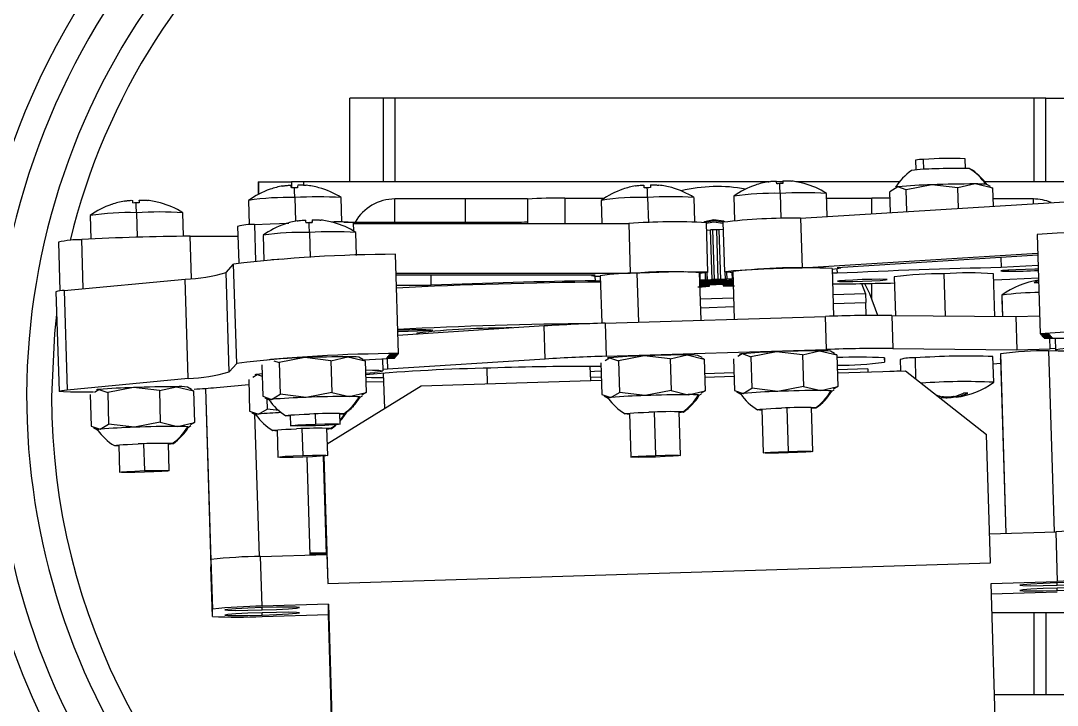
# Model space of a CAD drawing. Header units: millimetres. Extents: x 0 to 1189, y 0 to 841.
# Drawn here: x 477.04 to 502.06, y 419.49 to 436.02 of the extents above; entities that cross this region are included whole.
import ezdxf

# ---------------------------------------------------------------- set-up
doc = ezdxf.new("R2010")
doc.units = ezdxf.units.MM

msp = doc.modelspace()

# ---------------------------------------------------------------- linework, layer by layer
at = {"color": 7, "linetype": 'Continuous', "lineweight": 25}
for p, q in [((485.782, 434.151), (484.982, 434.151)), ((484.982, 432.134), (484.982, 434.151)), ((485.782, 434.151), (485.782, 432.134)), ((486.077, 434.151), (485.782, 434.151)), ((501.487, 434.151), (486.077, 434.151)), ((501.782, 434.151), (501.487, 434.151)), ((501.782, 434.151), (502.582, 434.151)), ((501.782, 432.134), (501.782, 434.151)), ((498.634, 432.652), (498.642, 432.417)), ((499.841, 432.454), (499.834, 432.689)), ((499.947, 432.447), (499.933, 432.45)), ((482.765, 432.134), (482.765, 431.825)), ((482.765, 432.134), (482.773, 432.134)), ((482.773, 432.134), (483.573, 432.134)), ((482.773, 432.134), (482.773, 431.829)), ((483.573, 432.134), (483.573, 431.984)), ((483.868, 432.134), (483.573, 432.134)), ((495.093, 432.134), (483.868, 432.134)), ((495.434, 432.134), (495.279, 432.134)), ((498.249, 432.134), (495.744, 432.134)), ((500.073, 432.079), (499.653, 431.983)), ((500.5, 431.98), (500.073, 432.079)), ((502.767, 432.134), (500.303, 432.134)), ((500.443, 432.018), (500.352, 432.067)), ((496.503, 431.295), (496.486, 431.851)), ((498.209, 432.009), (498.014, 431.886)), ((498.03, 431.389), (498.014, 431.886)), ((498.41, 431.936), (498.209, 432.009)), ((499.029, 432.058), (498.41, 431.936)), ((498.427, 431.414), (498.41, 431.936)), ((499.653, 431.983), (499.029, 432.058)), ((499.668, 431.491), (499.653, 431.983)), ((500.435, 432.003), (500.5, 431.98)), ((500.513, 431.543), (500.5, 431.98)), ((482.534, 431.68), (482.552, 431.09)), ((484.791, 431.159), (484.773, 431.749)), ((487.773, 431.717), (486.068, 431.717)), ((487.773, 431.158), (487.773, 431.717)), ((489.273, 431.717), (487.773, 431.717)), ((489.273, 431.708), (489.273, 431.126)), ((490.168, 431.736), (491.126, 431.736)), ((491.049, 431.682), (491.066, 431.126)), ((493.306, 431.161), (493.288, 431.751)), ((494.247, 431.781), (494.265, 431.191)), ((495.861, 431.255), (502.502, 431.666)), ((496.49, 431.736), (497.579, 431.736)), ((501.479, 431.717), (500.508, 431.717)), ((478.71, 431.315), (478.728, 430.746)), ((480.967, 430.816), (480.949, 431.385)), ((484.84, 431.158), (488.979, 431.158)), ((485.078, 430.938), (485.072, 431.142)), ((485.072, 431.125), (491.712, 431.126)), ((491.712, 431.126), (491.749, 429.927)), ((493.768, 431.19), (493.569, 431.15)), ((493.624, 429.945), (493.587, 431.144)), ((493.768, 431.19), (493.768, 431.215)), ((493.986, 431.156), (493.768, 431.19)), ((493.986, 431.156), (494.024, 429.957)), ((495.861, 431.255), (495.898, 430.056)), ((481.128, 430.817), (482.28, 430.82)), ((482.273, 431.055), (482.3, 430.176)), ((482.887, 430.838), (482.906, 430.234)), ((485.143, 430.349), (485.126, 430.908)), ((493.592, 430.966), (493.686, 430.968)), ((493.723, 429.77), (493.686, 430.968)), ((493.827, 430.973), (493.718, 430.969)), ((493.855, 430.973), (493.746, 430.97)), ((493.783, 429.771), (493.746, 430.97)), ((493.827, 430.973), (493.864, 429.774)), ((493.992, 430.978), (493.887, 430.975)), ((493.887, 430.975), (493.925, 429.776)), ((501.567, 430.862), (501.642, 428.464)), ((477.947, 430.674), (477.984, 429.495)), ((486.154, 427.983), (486.08, 430.381)), ((495.898, 430.056), (501.582, 430.408)), ((501.583, 430.356), (496.743, 430.056)), ((481.996, 429.941), (482.176, 430.145)), ((482.251, 427.747), (482.176, 430.145)), ((500.693, 430.3), (500.7, 430.061)), ((501.591, 430.114), (500.7, 430.061)), ((482.071, 427.544), (481.996, 429.941)), ((486.094, 429.926), (491.749, 429.927)), ((490.905, 429.875), (486.096, 429.874)), ((486.947, 429.634), (486.94, 429.874)), ((490.825, 429.875), (490.825, 429.858)), ((490.908, 429.74), (490.904, 429.846)), ((491.025, 429.864), (491.061, 428.715)), ((493.46, 428.789), (493.424, 429.939)), ((493.569, 429.765), (493.564, 429.93)), ((493.57, 429.765), (493.565, 429.931)), ((494.072, 429.947), (494.077, 429.781)), ((494.073, 429.947), (494.079, 429.781)), ((494.224, 429.964), (494.259, 428.814)), ((496.622, 430.037), (496.658, 428.888)), ((496.74, 429.922), (496.626, 429.924)), ((496.736, 430.026), (496.74, 429.922)), ((496.822, 430.044), (496.822, 430.061)), ((498.122, 429.836), (498.151, 428.906)), ((500.552, 428.881), (500.52, 429.911)), ((478.086, 429.506), (481.006, 429.784)), ((481.081, 427.387), (481.006, 429.784)), ((486.103, 429.632), (486.947, 429.634)), ((490.908, 429.74), (491.029, 429.75)), ((493.379, 429.594), (493.488, 429.597)), ((493.43, 429.734), (493.451, 429.735)), ((493.431, 429.715), (493.436, 429.715)), ((493.432, 429.687), (493.497, 429.689)), ((493.432, 429.67), (493.454, 429.67)), ((493.433, 429.641), (493.477, 429.642)), ((493.434, 429.615), (493.47, 429.615)), ((493.436, 429.715), (493.435, 429.734)), ((493.436, 429.715), (493.46, 429.716)), ((493.438, 429.761), (493.569, 429.765)), ((493.451, 429.735), (493.52, 429.738)), ((493.451, 429.735), (493.451, 429.735)), ((493.454, 429.67), (493.454, 429.688)), ((493.454, 429.67), (493.478, 429.671)), ((493.46, 429.716), (493.459, 429.735)), ((493.46, 429.716), (493.472, 429.717)), ((493.47, 429.615), (493.469, 429.642)), ((493.471, 429.615), (493.47, 429.642)), ((493.47, 429.615), (493.471, 429.615)), ((493.472, 429.717), (493.471, 429.736)), ((493.471, 429.615), (493.496, 429.614)), ((493.472, 429.717), (493.51, 429.718)), ((493.574, 429.697), (493.474, 429.696)), ((493.478, 429.671), (493.478, 429.688)), ((493.478, 429.671), (493.49, 429.671)), ((493.49, 429.671), (493.489, 429.689)), ((493.49, 429.671), (493.526, 429.672)), ((493.496, 429.614), (493.564, 429.614)), ((493.497, 429.689), (493.521, 429.69)), ((493.614, 429.717), (493.508, 429.713)), ((493.51, 429.718), (493.516, 429.718)), ((493.516, 429.718), (493.516, 429.738)), ((493.516, 429.718), (493.53, 429.718)), ((493.521, 429.69), (493.533, 429.69)), ((493.526, 429.672), (493.533, 429.672)), ((493.53, 429.718), (493.53, 429.739)), ((493.53, 429.718), (493.579, 429.72)), ((493.533, 429.672), (493.532, 429.69)), ((493.533, 429.69), (493.571, 429.691)), ((493.533, 429.672), (493.546, 429.672)), ((493.546, 429.672), (493.545, 429.691)), ((493.546, 429.672), (493.592, 429.673)), ((493.653, 429.668), (493.563, 429.663)), ((493.569, 429.765), (493.57, 429.765)), ((493.57, 429.765), (493.61, 429.766)), ((493.571, 429.691), (493.577, 429.692)), ((493.61, 429.698), (493.574, 429.697)), ((493.577, 429.692), (493.591, 429.692)), ((493.58, 429.72), (493.579, 429.741)), ((493.579, 429.72), (493.579, 429.741)), ((493.579, 429.72), (493.58, 429.72)), ((493.58, 429.72), (493.66, 429.722)), ((493.591, 429.692), (493.639, 429.694)), ((493.592, 429.673), (493.591, 429.692)), ((493.592, 429.673), (493.592, 429.692)), ((493.592, 429.673), (493.666, 429.675)), ((493.592, 429.673), (493.592, 429.673)), ((493.61, 429.766), (493.723, 429.77)), ((493.611, 429.698), (493.61, 429.698)), ((493.731, 429.7), (493.611, 429.698)), ((493.652, 429.719), (493.614, 429.717)), ((493.639, 429.694), (493.717, 429.697)), ((493.639, 429.694), (493.639, 429.694)), ((493.653, 429.719), (493.652, 429.719)), ((493.779, 429.724), (493.653, 429.719)), ((493.686, 429.669), (493.653, 429.668)), ((493.659, 429.612), (493.658, 429.649)), ((493.66, 429.722), (493.659, 429.746)), ((493.666, 429.675), (493.666, 429.695)), ((493.783, 429.654), (493.673, 429.651)), ((493.687, 429.67), (493.686, 429.669)), ((493.797, 429.675), (493.687, 429.67)), ((493.688, 429.748), (493.787, 429.753)), ((493.693, 429.65), (493.823, 429.655)), ((493.83, 429.756), (493.749, 429.756)), ((493.864, 429.774), (493.755, 429.77)), ((493.892, 429.774), (493.783, 429.771)), ((493.823, 429.655), (493.783, 429.654)), ((493.787, 429.753), (493.788, 429.753)), ((493.788, 429.753), (493.817, 429.755)), ((493.817, 429.755), (493.898, 429.76)), ((493.823, 429.655), (493.825, 429.655)), ((493.824, 429.655), (493.823, 429.655)), ((493.954, 429.658), (493.824, 429.655)), ((493.825, 429.655), (493.864, 429.656)), ((493.859, 429.756), (493.83, 429.756)), ((493.85, 429.677), (493.961, 429.678)), ((493.86, 429.756), (493.859, 429.756)), ((493.96, 429.756), (493.86, 429.756)), ((493.864, 429.656), (493.974, 429.66)), ((493.869, 429.727), (493.994, 429.73)), ((493.917, 429.706), (494.036, 429.711)), ((494.037, 429.78), (493.925, 429.776)), ((494.008, 429.705), (493.93, 429.704)), ((493.961, 429.678), (493.962, 429.678)), ((493.962, 429.678), (493.994, 429.678)), ((493.98, 429.705), (493.981, 429.684)), ((494.055, 429.688), (493.981, 429.684)), ((493.987, 429.756), (493.988, 429.732)), ((493.987, 429.659), (493.988, 429.623)), ((494.068, 429.735), (493.988, 429.732)), ((493.994, 429.73), (493.996, 429.73)), ((493.994, 429.678), (494.085, 429.679)), ((493.996, 429.73), (494.034, 429.73)), ((494.057, 429.707), (494.008, 429.705)), ((494.008, 429.705), (494.008, 429.705)), ((494.034, 429.73), (494.139, 429.732)), ((494.036, 429.711), (494.038, 429.711)), ((494.077, 429.781), (494.037, 429.78)), ((494.038, 429.711), (494.073, 429.713)), ((494.055, 429.707), (494.055, 429.688)), ((494.055, 429.707), (494.055, 429.688)), ((494.102, 429.69), (494.055, 429.688)), ((494.055, 429.688), (494.055, 429.688)), ((494.07, 429.707), (494.057, 429.707)), ((494.067, 429.757), (494.068, 429.735)), ((494.068, 429.757), (494.068, 429.735)), ((494.117, 429.737), (494.068, 429.735)), ((494.068, 429.735), (494.068, 429.735)), ((494.077, 429.707), (494.07, 429.707)), ((494.073, 429.713), (494.173, 429.718)), ((494.079, 429.781), (494.077, 429.781)), ((494.115, 429.708), (494.077, 429.707)), ((494.21, 429.785), (494.079, 429.781)), ((494.152, 429.635), (494.084, 429.63)), ((494.101, 429.708), (494.102, 429.69)), ((494.115, 429.69), (494.102, 429.69)), ((494.114, 429.708), (494.115, 429.69)), ((494.126, 429.708), (494.115, 429.708)), ((494.121, 429.69), (494.115, 429.69)), ((494.117, 429.757), (494.117, 429.737)), ((494.131, 429.737), (494.117, 429.737)), ((494.158, 429.692), (494.121, 429.69)), ((494.151, 429.709), (494.126, 429.708)), ((494.196, 429.758), (494.127, 429.757)), ((494.13, 429.757), (494.131, 429.737)), ((494.138, 429.737), (494.131, 429.737)), ((494.176, 429.739), (494.138, 429.737)), ((494.231, 429.712), (494.151, 429.709)), ((494.176, 429.637), (494.152, 429.635)), ((494.157, 429.709), (494.158, 429.692)), ((494.169, 429.692), (494.158, 429.692)), ((494.159, 429.618), (494.269, 429.622)), ((494.169, 429.71), (494.169, 429.692)), ((494.193, 429.693), (494.169, 429.692)), ((494.233, 429.666), (494.17, 429.664)), ((494.175, 429.758), (494.176, 429.739)), ((494.175, 429.664), (494.176, 429.637)), ((494.187, 429.739), (494.176, 429.739)), ((494.176, 429.664), (494.177, 429.637)), ((494.177, 429.637), (494.176, 429.637)), ((494.234, 429.64), (494.177, 429.637)), ((494.187, 429.758), (494.187, 429.739)), ((494.212, 429.74), (494.187, 429.739)), ((494.192, 429.711), (494.193, 429.693)), ((494.232, 429.695), (494.193, 429.693)), ((494.197, 429.758), (494.196, 429.758)), ((494.23, 429.758), (494.197, 429.758)), ((494.211, 429.758), (494.212, 429.74)), ((494.231, 429.74), (494.212, 429.74)), ((497.334, 429.673), (497.425, 429.423)), ((477.887, 429.473), (477.962, 427.075)), ((478.086, 429.506), (478.16, 427.108)), ((497.425, 429.423), (497.432, 429.216)), ((500.718, 429.396), (500.735, 428.88)), ((493.45, 429.092), (494.25, 429.117)), ((496.649, 429.192), (497.434, 429.216)), ((497.444, 428.905), (497.434, 429.216)), ((500.722, 429.275), (500.718, 429.272)), ((500.718, 429.272), (500.731, 428.88)), ((491.142, 428.717), (496.46, 428.883)), ((496.485, 428.083), (496.46, 428.883)), ((498.059, 428.907), (498.084, 428.108)), ((498.059, 428.907), (501.057, 428.876)), ((501.057, 428.876), (501.629, 428.894)), ((501.057, 428.876), (501.082, 428.077)), ((489.668, 428.652), (486.141, 428.422)), ((489.693, 427.852), (489.668, 428.652)), ((491.142, 428.717), (491.167, 427.918)), ((486.598, 428.478), (486.599, 428.452)), ((501.642, 428.464), (501.645, 428.461)), ((501.847, 428.464), (501.645, 428.461)), ((501.65, 428.455), (501.847, 428.464)), ((501.65, 428.461), (501.65, 428.455)), ((501.65, 428.455), (501.656, 428.449)), ((501.859, 428.452), (501.656, 428.449)), ((501.661, 428.443), (501.859, 428.452)), ((501.661, 428.449), (501.661, 428.443)), ((501.661, 428.443), (501.668, 428.437)), ((501.87, 428.44), (501.668, 428.437)), ((501.673, 428.431), (501.87, 428.44)), ((501.673, 428.437), (501.673, 428.431)), ((501.673, 428.431), (501.679, 428.425)), ((501.881, 428.428), (501.679, 428.425)), ((501.684, 428.419), (501.881, 428.428)), ((501.684, 428.425), (501.684, 428.419)), ((501.684, 428.419), (501.69, 428.412)), ((501.893, 428.416), (501.69, 428.412)), ((501.695, 428.407), (501.893, 428.416)), ((501.695, 428.413), (501.695, 428.407)), ((501.695, 428.407), (501.701, 428.4)), ((501.904, 428.404), (501.701, 428.4)), ((501.706, 428.4), (501.707, 428.395)), ((501.707, 428.395), (501.904, 428.404)), ((501.707, 428.395), (501.713, 428.388)), ((501.915, 428.392), (501.713, 428.388)), ((501.718, 428.383), (501.915, 428.392)), ((501.718, 428.388), (501.718, 428.383)), ((501.718, 428.383), (501.724, 428.376)), ((501.926, 428.38), (501.724, 428.376)), ((501.729, 428.371), (501.926, 428.38)), ((501.729, 428.376), (501.729, 428.371)), ((501.729, 428.371), (501.735, 428.364)), ((501.938, 428.368), (501.735, 428.364)), ((501.74, 428.359), (501.938, 428.368)), ((501.74, 428.364), (501.74, 428.359)), ((501.74, 428.359), (501.743, 428.355)), ((501.743, 428.355), (502.508, 428.357)), ((502.004, 428.356), (502.013, 428.068)), ((491.167, 427.918), (496.485, 428.083)), ((498.084, 428.108), (501.082, 428.077)), ((501.082, 428.077), (501.882, 428.102)), ((502.012, 428.106), (501.882, 428.102)), ((483.896, 427.886), (483.275, 427.765)), ((484.523, 427.811), (483.896, 427.886)), ((484.523, 427.811), (484.934, 427.907)), ((484.934, 427.907), (485.35, 427.807)), ((485.298, 427.841), (485.198, 427.895)), ((485.35, 427.807), (485.29, 427.828)), ((486.053, 427.868), (485.303, 427.823)), ((485.783, 427.564), (485.774, 427.852)), ((485.859, 427.869), (486.061, 427.878)), ((486.056, 427.872), (485.859, 427.869)), ((485.87, 427.881), (486.072, 427.89)), ((486.067, 427.885), (485.87, 427.881)), ((485.881, 427.894), (486.084, 427.903)), ((486.079, 427.897), (485.881, 427.894)), ((485.882, 427.858), (485.89, 427.605)), ((489.693, 427.852), (485.89, 427.605)), ((485.893, 427.907), (486.095, 427.916)), ((486.09, 427.91), (485.893, 427.907)), ((485.904, 427.92), (486.106, 427.929)), ((486.101, 427.923), (485.904, 427.92)), ((485.915, 427.933), (486.118, 427.941)), ((486.112, 427.936), (485.915, 427.933)), ((485.926, 427.945), (486.129, 427.954)), ((486.124, 427.948), (485.926, 427.945)), ((485.938, 427.958), (486.14, 427.967)), ((486.135, 427.961), (485.938, 427.958)), ((485.949, 427.971), (486.151, 427.98)), ((486.146, 427.974), (485.949, 427.971)), ((486.056, 427.872), (486.053, 427.868)), ((486.056, 427.872), (486.056, 427.877)), ((486.067, 427.885), (486.061, 427.878)), ((486.067, 427.885), (486.067, 427.89)), ((486.079, 427.897), (486.072, 427.89)), ((486.079, 427.897), (486.078, 427.903)), ((486.09, 427.91), (486.084, 427.903)), ((486.09, 427.91), (486.09, 427.916)), ((486.101, 427.923), (486.095, 427.916)), ((486.101, 427.923), (486.101, 427.928)), ((486.112, 427.936), (486.106, 427.929)), ((486.112, 427.936), (486.112, 427.941)), ((486.124, 427.948), (486.118, 427.941)), ((486.124, 427.948), (486.124, 427.954)), ((486.135, 427.961), (486.129, 427.954)), ((486.135, 427.961), (486.135, 427.967)), ((486.146, 427.974), (486.14, 427.967)), ((486.146, 427.974), (486.146, 427.979)), ((486.154, 427.983), (486.151, 427.98)), ((491.144, 427.82), (491.249, 427.882)), ((491.249, 427.882), (491.462, 427.809)), ((492.083, 427.931), (491.462, 427.809)), ((492.71, 427.855), (492.083, 427.931)), ((492.71, 427.855), (493.12, 427.951)), ((492.71, 427.855), (492.733, 427.093)), ((493.12, 427.951), (493.537, 427.851)), ((493.484, 427.886), (493.384, 427.939)), ((493.537, 427.851), (493.477, 427.872)), ((493.537, 427.851), (493.561, 427.088)), ((494.241, 427.858), (494.264, 427.096)), ((494.343, 427.919), (494.447, 427.982)), ((494.447, 427.982), (494.66, 427.909)), ((495.281, 428.03), (494.66, 427.909)), ((494.66, 427.909), (494.684, 427.146)), ((495.908, 427.955), (495.281, 428.03)), ((495.908, 427.955), (496.319, 428.051)), ((495.908, 427.955), (495.932, 427.192)), ((496.319, 428.051), (496.736, 427.95)), ((496.683, 427.985), (496.583, 428.039)), ((496.736, 427.95), (496.675, 427.971)), ((496.736, 427.95), (496.759, 427.188)), ((497.884, 427.878), (497.884, 427.779)), ((498.264, 427.84), (498.272, 427.565)), ((500.522, 427.294), (500.503, 427.91)), ((500.683, 427.978), (500.817, 423.643)), ((500.683, 427.853), (500.686, 427.857)), ((500.683, 427.853), (500.813, 423.643)), ((501.844, 428.051), (502.05, 428.057)), ((482.071, 427.544), (482.251, 427.747)), ((482.855, 427.715), (482.879, 426.952)), ((483.143, 427.811), (483.275, 427.765)), ((483.275, 427.765), (483.299, 427.002)), ((484.523, 427.811), (484.547, 427.048)), ((485.35, 427.807), (485.374, 427.044)), ((485.89, 427.605), (485.782, 427.602)), ((490.796, 427.333), (490.785, 427.674)), ((491.042, 427.759), (491.066, 426.996)), ((491.462, 427.809), (491.486, 427.047)), ((497.484, 427.618), (496.747, 427.595)), ((496.749, 427.518), (498.389, 427.569)), ((497.484, 427.618), (497.486, 427.541)), ((498.017, 427.557), (498.084, 427.562)), ((498.084, 427.562), (498.272, 427.575)), ((498.389, 427.569), (500.345, 426.029)), ((500.508, 427.737), (500.686, 427.75)), ((478.16, 427.108), (481.081, 427.387)), ((482.54, 427.358), (482.563, 426.595)), ((482.642, 427.418), (482.746, 427.481)), ((482.746, 427.481), (482.864, 427.441)), ((485.36, 427.509), (485.584, 427.531)), ((485.788, 427.511), (485.814, 426.656)), ((486.702, 427.206), (491.055, 427.341)), ((491.053, 427.418), (490.793, 427.41)), ((494.251, 427.517), (493.548, 427.495)), ((493.551, 427.418), (494.254, 427.44)), ((478.818, 427.054), (478.923, 427.116)), ((478.923, 427.116), (479.136, 427.043)), ((479.757, 427.164), (479.136, 427.043)), ((480.384, 427.089), (479.757, 427.164)), ((480.384, 427.089), (480.794, 427.185)), ((480.384, 427.089), (480.407, 426.326)), ((480.794, 427.185), (481.211, 427.085)), ((481.159, 427.119), (481.059, 427.173)), ((481.211, 427.085), (481.151, 427.105)), ((481.211, 427.085), (481.235, 426.322)), ((481.495, 427.145), (481.628, 422.862)), ((481.499, 427.145), (481.628, 422.986)), ((481.761, 427.166), (482.543, 427.24)), ((484.437, 425.803), (486.702, 427.206)), ((485.794, 427.304), (485.366, 427.291)), ((492.733, 427.093), (492.113, 426.971)), ((492.733, 427.093), (493.15, 426.992)), ((493.15, 426.992), (493.561, 427.088)), ((493.561, 427.088), (493.459, 427.028)), ((494.264, 427.096), (494.477, 427.023)), ((494.317, 427.061), (494.417, 427.008)), ((494.477, 427.023), (494.684, 427.146)), ((495.311, 427.071), (494.684, 427.146)), ((495.932, 427.192), (495.311, 427.071)), ((495.932, 427.192), (496.349, 427.092)), ((496.349, 427.092), (496.759, 427.188)), ((496.613, 427.076), (496.668, 427.11)), ((496.759, 427.188), (496.657, 427.127)), ((478.716, 426.993), (478.74, 426.23)), ((479.136, 427.043), (479.16, 426.28)), ((482.879, 426.952), (483.092, 426.879)), ((482.932, 426.918), (483.032, 426.864)), ((482.975, 426.894), (482.983, 426.645)), ((483.092, 426.879), (483.299, 427.002)), ((483.926, 426.927), (483.299, 427.002)), ((484.547, 427.048), (483.926, 426.927)), ((484.547, 427.048), (484.963, 426.948)), ((484.963, 426.948), (485.374, 427.044)), ((485.228, 426.932), (485.283, 426.966)), ((485.374, 427.044), (485.272, 426.983)), ((491.066, 426.996), (491.279, 426.923)), ((491.118, 426.962), (491.219, 426.908)), ((491.279, 426.923), (491.486, 427.047)), ((492.113, 426.971), (491.486, 427.047)), ((493.414, 426.977), (493.469, 427.01)), ((499.218, 426.917), (499.218, 426.957)), ((499.605, 426.96), (499.608, 426.928)), ((482.563, 426.595), (482.776, 426.522)), ((482.776, 426.522), (482.983, 426.645)), ((483.278, 426.61), (482.983, 426.645)), ((484.912, 426.575), (484.967, 426.609)), ((485.058, 426.708), (485.058, 426.687)), ((492.961, 425.524), (492.928, 426.582)), ((494.927, 426.644), (494.96, 425.586)), ((496.159, 425.624), (496.126, 426.681)), ((480.407, 426.326), (479.787, 426.205)), ((480.407, 426.326), (480.824, 426.226)), ((480.824, 426.226), (481.235, 426.322)), ((481.235, 426.322), (481.133, 426.261)), ((482.616, 426.56), (482.716, 426.507)), ((483.542, 426.5), (483.55, 426.242)), ((484.749, 426.279), (484.741, 426.538)), ((491.729, 426.545), (491.761, 425.487)), ((478.74, 426.23), (478.953, 426.157)), ((478.793, 426.196), (478.893, 426.142)), ((478.953, 426.157), (479.16, 426.28)), ((479.787, 426.205), (479.16, 426.28)), ((481.088, 426.21), (481.143, 426.244)), ((483.226, 426.143), (483.246, 425.485)), ((484.446, 425.522), (484.425, 426.18)), ((480.623, 425.158), (480.602, 425.816)), ((500.441, 422.932), (500.345, 426.029)), ((479.403, 425.778), (479.423, 425.12)), ((484.025, 423.121), (483.952, 425.489)), ((484.346, 425.499), (484.346, 425.509)), ((484.419, 423.134), (484.346, 425.499)), ((484.353, 425.509), (484.449, 422.436)), ((500.419, 423.63), (502.019, 423.68)), ((502.019, 423.68), (502.056, 422.481)), ((482.828, 423.084), (484.427, 423.134)), ((482.865, 421.885), (482.828, 423.084)), ((484.418, 423.162), (484.024, 423.162)), ((484.025, 423.144), (484.419, 423.144)), ((484.427, 423.134), (484.449, 422.435)), ((481.628, 423.01), (481.666, 421.811)), ((481.628, 423.01), (481.628, 422.838)), ((481.666, 421.639), (481.628, 422.838)), ((484.449, 422.436), (500.441, 422.932)), ((484.449, 422.435), (500.441, 422.931)), ((500.441, 422.931), (500.441, 422.932)), ((484.449, 422.436), (484.449, 422.435)), ((500.457, 422.432), (502.056, 422.481)), ((500.646, 416.339), (500.457, 422.432)), ((500.464, 422.186), (502.056, 422.235)), ((481.666, 421.639), (481.666, 421.811)), ((484.464, 421.935), (482.865, 421.885)), ((484.464, 421.689), (484.464, 421.935)), ((484.464, 421.935), (484.654, 415.841)), ((482.865, 421.639), (484.464, 421.689)), ((484.654, 415.595), (484.464, 421.689)), ((500.478, 421.734), (503.879, 421.734)), ((501.782, 421.734), (501.782, 419.751)), ((500.54, 419.751), (501.487, 419.751)), ((501.487, 419.751), (501.782, 419.751)), ((501.782, 419.751), (502.582, 419.751))]:
    msp.add_line(p, q, dxfattribs=at)
at = {"color": 8, "linetype": 'Continuous', "lineweight": 25}
for p, q in [((486.077, 432.134), (486.077, 434.151)), ((501.487, 434.151), (501.487, 432.134)), ((498.838, 432.429), (498.83, 432.672)), ((483.868, 432.052), (483.868, 432.134)), ((495.367, 431.851), (495.385, 431.243)), ((483.653, 431.749), (483.671, 431.18)), ((486.068, 431.158), (486.068, 431.717)), ((490.168, 431.736), (490.168, 431.126)), ((492.168, 431.751), (492.187, 431.144)), ((497.579, 431.361), (497.579, 431.736)), ((501.479, 431.603), (501.479, 431.717)), ((479.83, 431.385), (479.848, 430.793)), ((482.679, 431.098), (482.706, 430.218)), ((488.979, 431.158), (488.979, 431.126)), ((481.16, 429.799), (481.128, 430.817)), ((484.006, 430.908), (484.025, 430.3)), ((478.548, 429.55), (478.511, 430.734)), ((491.91, 429.928), (491.947, 428.742)), ((493.438, 429.761), (493.433, 429.917)), ((493.61, 429.766), (493.605, 429.937)), ((494.032, 429.953), (494.037, 429.78)), ((494.205, 429.941), (494.21, 429.785)), ((499.321, 429.911), (499.353, 428.894)), ((500.868, 429.996), (500.868, 429.97)), ((493.496, 429.614), (493.495, 429.643)), ((493.51, 429.718), (493.509, 429.738)), ((493.526, 429.672), (493.526, 429.69)), ((493.564, 429.614), (493.563, 429.645)), ((493.599, 429.613), (493.598, 429.647)), ((494.047, 429.661), (494.048, 429.627)), ((494.083, 429.662), (494.084, 429.63)), ((494.121, 429.708), (494.121, 429.69)), ((494.137, 429.757), (494.138, 429.737)), ((494.151, 429.663), (494.152, 429.635)), ((496.929, 429.75), (496.93, 429.724)), ((497.579, 429.3), (497.579, 429.678)), ((494.244, 429.325), (493.444, 429.3)), ((497.425, 429.423), (496.642, 429.399)), ((501.882, 428.102), (501.874, 428.356)), ((497.881, 427.881), (497.884, 427.779)), ((498.645, 427.367), (498.63, 427.878)), ((501.844, 428.051), (501.979, 423.679)), ((488.288, 427.63), (488.299, 427.255)), ((499.165, 426.973), (499.165, 426.958)), ((499.254, 426.948), (499.255, 426.925)), ((499.672, 426.981), (499.674, 426.95)), ((492.328, 426.574), (492.361, 425.524)), ((495.527, 426.673), (495.56, 425.624)), ((482.682, 426.525), (482.789, 423.083)), ((484.142, 426.529), (484.15, 426.279)), ((483.826, 426.172), (483.846, 425.522)), ((480.003, 425.807), (480.023, 425.158)), ((502.056, 422.392), (502.054, 422.448)), ((502.056, 422.268), (502.054, 422.324)), ((482.865, 421.797), (482.863, 421.852)), ((482.865, 421.672), (482.863, 421.728)), ((501.487, 421.734), (501.487, 419.751))]:
    msp.add_line(p, q, dxfattribs=at)
at = {"color": 7, "linetype": 'Continuous', "lineweight": 25, "flags": 128}
for points in [[(482.679, 431.098), (483.061, 431.118), (483.509, 431.136)], [(483.921, 431.149), (483.981, 431.15), (484.073, 431.152)], [(493.768, 431.215), (493.54, 431.163), (493.523, 431.155)], [(493.986, 431.156), (493.768, 431.19), (493.569, 431.15)], [(493.987, 431.125), (493.768, 431.159), (493.587, 431.126)], [(494.023, 431.167), (493.999, 431.177), (493.768, 431.215)], [(483.352, 430.264), (483.234, 430.257), (483.099, 430.248)], [(491.026, 429.842), (490.903, 429.846), (490.825, 429.858), (490.905, 429.875)], [(491.749, 429.927), (492.212, 429.944), (492.676, 429.957), (493.089, 429.962), (493.404, 429.961), (493.587, 429.954), (493.616, 429.94), (493.488, 429.922), (493.423, 429.916)], [(494.224, 429.941), (494.159, 429.943), (494.032, 429.953), (494.061, 429.968), (494.243, 429.987), (494.559, 430.008), (494.972, 430.028), (495.436, 430.045), (495.898, 430.056)], [(496.743, 430.056), (496.822, 430.044), (496.744, 430.027), (496.623, 430.016)], [(501.594, 430.022), (501.517, 430.021), (501.288, 430.015), (501.058, 430.006), (500.864, 429.996), (500.735, 429.986), (500.691, 429.978), (500.737, 429.972), (500.868, 429.97)], [(497.774, 429.777), (497.579, 429.775), (497.349, 429.769), (497.12, 429.76), (496.926, 429.75), (496.797, 429.74), (496.752, 429.732), (496.799, 429.726), (496.93, 429.724)], [(496.93, 429.724), (497.125, 429.726), (497.355, 429.732), (497.584, 429.74), (497.778, 429.751), (497.907, 429.761), (497.951, 429.769), (497.905, 429.775), (497.774, 429.777)], [(497.403, 429.675), (497.52, 429.438), (497.715, 428.908)], [(500.525, 429.764), (500.91, 429.78), (501.6, 429.81)], [(477.904, 428.925), (477.854, 428.472), (477.782, 426.951)], [(486.814, 428.56), (486.943, 428.558), (486.988, 428.552), (486.941, 428.544), (486.81, 428.533), (486.615, 428.523), (486.385, 428.515), (486.156, 428.509), (486.138, 428.509)], [(502.458, 428.121), (502.27, 428.106), (502.115, 428.09), (502.03, 428.076), (502.018, 428.064), (502.079, 428.054), (502.212, 428.047)], [(485.357, 427.589), (485.526, 427.586), (485.682, 427.58), (485.767, 427.571), (485.779, 427.56), (485.717, 427.546), (485.584, 427.531)], [(482.862, 427.492), (482.803, 427.487), (482.746, 427.481)], [(485.792, 427.395), (485.507, 427.401), (485.363, 427.408)], [(491.048, 427.561), (490.889, 427.55), (490.789, 427.543)], [(478.792, 427.05), (478.757, 427.05), (478.469, 427.049), (478.238, 427.052), (478.073, 427.058), (477.981, 427.067), (477.965, 427.079), (478.026, 427.092), (478.16, 427.108)], [(496.595, 427.083), (496.606, 427.082), (496.613, 427.08), (496.614, 427.077), (496.614, 427.077)], [(485.21, 426.94), (485.221, 426.938), (485.227, 426.936), (485.229, 426.934), (485.229, 426.934)], [(493.397, 426.984), (493.408, 426.982), (493.414, 426.98), (493.416, 426.978), (493.416, 426.978)], [(491.635, 426.526), (491.623, 426.53), (491.637, 426.535), (491.679, 426.54), (491.745, 426.546), (491.834, 426.552), (491.942, 426.558), (492.065, 426.564), (492.198, 426.569)], [(493.022, 426.577), (493.035, 426.573), (493.02, 426.569), (492.978, 426.563), (492.929, 426.559)], [(494.833, 426.625), (494.821, 426.629), (494.836, 426.634), (494.877, 426.639), (494.944, 426.645), (495.033, 426.651), (495.141, 426.657), (495.263, 426.663), (495.396, 426.669)], [(494.928, 426.621), (494.872, 426.622), (494.833, 426.625)], [(496.221, 426.677), (496.233, 426.673), (496.218, 426.668), (496.177, 426.663), (496.127, 426.658)], [(483.448, 426.482), (483.436, 426.486), (483.451, 426.491), (483.492, 426.496), (483.559, 426.502), (483.648, 426.508), (483.755, 426.514), (483.878, 426.52), (484.011, 426.525)], [(483.543, 426.477), (483.487, 426.479), (483.448, 426.482)], [(484.836, 426.533), (484.848, 426.529), (484.833, 426.524), (484.792, 426.519), (484.742, 426.515)], [(491.729, 426.522), (491.674, 426.523), (491.635, 426.526)], [(481.071, 426.218), (481.082, 426.216), (481.088, 426.214), (481.09, 426.212), (481.09, 426.211)], [(483.132, 426.125), (483.12, 426.128), (483.135, 426.133), (483.176, 426.139), (483.243, 426.144), (483.332, 426.15), (483.44, 426.156), (483.562, 426.162), (483.695, 426.168)], [(483.227, 426.12), (483.171, 426.122), (483.132, 426.125)], [(484.15, 426.242), (483.92, 426.236), (483.725, 426.234), (483.595, 426.236), (483.55, 426.242), (483.595, 426.251), (483.725, 426.261), (483.92, 426.271), (484.15, 426.279)], [(484.15, 426.279), (484.379, 426.285), (484.574, 426.287), (484.704, 426.285), (484.749, 426.279), (484.704, 426.271), (484.574, 426.261), (484.379, 426.251), (484.15, 426.242)], [(484.52, 426.176), (484.532, 426.172), (484.517, 426.167), (484.476, 426.162), (484.426, 426.157)], [(480.697, 425.811), (480.709, 425.807), (480.694, 425.802), (480.652, 425.797), (480.603, 425.792)], [(479.309, 425.76), (479.297, 425.764), (479.312, 425.768), (479.353, 425.774), (479.42, 425.78), (479.508, 425.786), (479.616, 425.792), (479.739, 425.798), (479.872, 425.803)], [(479.403, 425.755), (479.348, 425.757), (479.309, 425.76)], [(495.56, 425.586), (495.33, 425.581), (495.135, 425.579), (495.005, 425.581), (494.96, 425.586), (495.005, 425.595), (495.135, 425.605), (495.33, 425.615), (495.56, 425.624)], [(495.56, 425.624), (495.789, 425.629), (495.984, 425.631), (496.114, 425.629), (496.159, 425.624), (496.114, 425.615), (495.984, 425.605), (495.789, 425.595), (495.56, 425.586)], [(483.846, 425.485), (483.617, 425.479), (483.422, 425.477), (483.292, 425.479), (483.246, 425.485), (483.292, 425.494), (483.422, 425.504), (483.617, 425.514), (483.846, 425.522)], [(483.846, 425.522), (484.076, 425.528), (484.27, 425.53), (484.4, 425.528), (484.446, 425.522), (484.4, 425.514), (484.27, 425.504), (484.076, 425.494), (483.846, 425.485)], [(492.361, 425.487), (492.132, 425.481), (491.937, 425.479), (491.807, 425.481), (491.761, 425.487), (491.807, 425.496), (491.937, 425.506), (492.132, 425.516), (492.361, 425.524)], [(492.361, 425.524), (492.591, 425.53), (492.785, 425.532), (492.915, 425.53), (492.961, 425.524), (492.915, 425.516), (492.785, 425.506), (492.591, 425.496), (492.361, 425.487)], [(480.023, 425.12), (479.793, 425.115), (479.599, 425.113), (479.469, 425.115), (479.423, 425.12), (479.469, 425.129), (479.599, 425.139), (479.793, 425.149), (480.023, 425.158)], [(480.023, 425.158), (480.252, 425.163), (480.447, 425.165), (480.577, 425.163), (480.623, 425.158), (480.577, 425.149), (480.447, 425.139), (480.252, 425.129), (480.023, 425.12)], [(502.056, 422.448), (501.712, 422.435), (501.42, 422.42), (501.225, 422.405), (501.156, 422.392), (501.225, 422.384), (501.42, 422.381), (501.712, 422.384), (502.056, 422.392)], [(502.056, 422.324), (501.712, 422.311), (501.42, 422.296), (501.225, 422.281), (501.156, 422.268), (501.225, 422.26), (501.42, 422.257), (501.712, 422.26), (502.056, 422.268)], [(502.056, 422.392), (502.4, 422.405), (502.692, 422.42), (502.887, 422.435), (502.955, 422.448), (502.887, 422.457), (502.692, 422.46), (502.4, 422.457), (502.056, 422.448)], [(502.056, 422.268), (502.4, 422.281), (502.692, 422.296), (502.887, 422.311), (502.955, 422.324), (502.887, 422.333), (502.692, 422.336), (502.4, 422.333), (502.056, 422.324)], [(482.865, 421.852), (482.521, 421.84), (482.229, 421.825), (482.034, 421.809), (481.965, 421.797), (482.034, 421.788), (482.229, 421.785), (482.521, 421.788), (482.865, 421.797)], [(482.865, 421.797), (483.209, 421.809), (483.501, 421.824), (483.696, 421.84), (483.765, 421.852), (483.696, 421.861), (483.501, 421.864), (483.209, 421.861), (482.865, 421.852)], [(482.865, 421.728), (482.521, 421.715), (482.229, 421.7), (482.034, 421.685), (481.965, 421.672), (482.034, 421.664), (482.229, 421.661), (482.521, 421.664), (482.865, 421.672)], [(482.865, 421.672), (483.209, 421.685), (483.501, 421.7), (483.696, 421.715), (483.765, 421.728), (483.696, 421.737), (483.501, 421.74), (483.209, 421.737), (482.865, 421.728)]]:
    msp.add_lwpolyline(points, dxfattribs=at)
at = {"color": 7, "linetype": 'Continuous', "lineweight": 25}
for centre, radius, start, end in [((493.782, 426.951), 18, 0.4223, 180.4223), ((493.782, 426.951), 17.4, 90, 238.7804), ((493.782, 426.951), 17.4, 270, 90), ((493.782, 426.951), 16.6, 90, 236.9683), ((493.782, 426.951), 16.6, 294.8434, 90), ((493.782, 426.951), 16, 17.2008, 166.3959), ((498.789, 432.108), 0.565, 85.7478, 105.8338), ((499.475, 424.448), 8.249, 87.5058, 94.4805), ((499.276, 431.324), 1.308, 124.4173, 148.9831), ((499.079, 428.54), 3.901, 89.7311, 97.9904), ((499.626, 422.098), 10.357, 88.3027, 92.9282), ((499.268, 431.353), 1.282, 34.0697, 58.7633), ((499.276, 431.324), 1.308, 34.5769, 59.1427), ((495.418, 430.16), 2, 99.9208, 108.8744), ((493.206, 431.911), 2.085, 4.791, 6.4121), ((495.947, 413.13), 18.966, 91.7779, 92.0036), ((495.947, 413.137), 18.959, 91.5529, 91.7786), ((361.976, 427.537), 133.461, 1.85229, 1.9539), ((498.473, 432.041), 3.04, 177.9766, 179.0877), ((495.418, 430.16), 2, 74.6822, 83.6358), ((495.418, 430.161), 2, 57.7651, 74.6315), ((500.131, 404.26), 27.819, 90.1184, 92.2705), ((500.11, 429.064), 3.015, 85.8181, 90.7026), ((500.328, 432.006), 0.0657, 68.6803, 88.1008), ((483.705, 430.059), 2, 108.9285, 125.7949), ((483.705, 430.059), 2, 99.9208, 108.8744), ((481.493, 431.809), 2.085, 4.791, 6.4121), ((484.234, 413.029), 18.966, 91.7779, 92.0036), ((484.234, 413.036), 18.959, 91.5529, 91.7786), ((350.262, 427.436), 133.461, 1.85229, 1.9539), ((486.76, 431.94), 3.04, 177.9766, 179.0877), ((483.705, 430.059), 2, 74.6822, 83.6358), ((483.705, 430.059), 2, 57.7651, 74.6315), ((492.22, 430.061), 2, 108.9285, 125.7949), ((492.22, 430.061), 2, 99.9208, 108.8744), ((490.007, 431.811), 2.085, 4.791, 6.4121), ((492.749, 413.031), 18.966, 91.7779, 92.0036), ((492.749, 413.038), 18.959, 91.5529, 91.7786), ((358.777, 427.438), 133.461, 1.85229, 1.9539), ((495.275, 431.942), 3.04, 177.9766, 179.0877), ((492.22, 430.061), 2, 74.6822, 83.6358), ((492.22, 430.061), 2, 57.7651, 74.6315), ((493.859, 428.267), 3.75, 79.6219, 103.5812), ((495.182, 425.783), 6.07, 88.2546, 98.8568), ((495.418, 430.161), 2, 108.9285, 125.7949), ((495.926, 422.832), 9.036, 86.4494, 93.5523), ((498.215, 431.841), 0.169, 91.8738, 110.4183), ((499.378, 419.142), 12.921, 91.5478, 95.1877), ((479.881, 429.694), 2, 108.9285, 125.7949), ((479.881, 429.694), 2, 99.9208, 108.8744), ((477.669, 431.445), 2.085, 4.791, 6.4121), ((480.41, 412.664), 18.966, 91.7779, 92.0036), ((480.41, 412.671), 18.959, 91.5529, 91.7786), ((346.439, 427.071), 133.461, 1.85229, 1.9539), ((482.937, 431.575), 3.04, 177.9766, 179.0877), ((479.881, 429.694), 2, 74.6822, 83.6358), ((479.881, 429.694), 2, 57.7651, 74.6315), ((483.468, 425.682), 6.07, 88.2546, 98.8568), ((484.213, 422.731), 9.036, 86.4494, 93.5523), ((486.068, 430.622), 1.095, 90, 150.658), ((489.945, 424.511), 7.228, 88.2286, 95.328), ((491.983, 425.684), 6.07, 88.2546, 98.8568), ((492.728, 422.733), 9.036, 86.4494, 93.5523), ((497.592, 406.451), 25.285, 89.0326, 90.0308), ((501.479, 430.622), 1.095, 66.9393, 90), ((479.645, 425.317), 6.07, 88.2546, 98.8568), ((480.39, 422.366), 9.036, 86.4494, 93.5523), ((482.615, 429.774), 1.326, 87.228, 104.9375), ((484.058, 429.218), 2, 108.9285, 125.7949), ((484.058, 429.218), 2, 99.9208, 108.8744), ((481.846, 430.968), 2.085, 4.791, 6.4121), ((484.587, 412.188), 18.966, 91.7779, 92.0036), ((484.587, 412.194), 18.959, 91.5529, 91.7786), ((350.615, 426.594), 133.461, 1.85229, 1.9539), ((487.113, 431.098), 3.04, 177.9766, 179.0877), ((484.058, 429.218), 2, 74.6822, 83.6358), ((484.697, 427.877), 3.286, 83.4568, 92.7801), ((484.058, 429.218), 2, 57.7651, 74.6315), ((489.052, 433.538), 2.381, 268.2286, 275.328), ((492.79, 415.982), 15.182, 86.991, 94.07), ((495.726, 416.034), 15.221, 89.4918, 96.5621), ((481.449, 379.404), 51.414, 90.3571, 93.2756), ((483.821, 424.841), 6.07, 88.2546, 98.8568), ((484.566, 421.889), 9.036, 86.4494, 93.5523), ((494.689, 396.344), 34.639, 91.5599, 91.6604), ((495.034, 396.336), 34.658, 91.8962, 91.9966), ((503.576, 397.087), 33.835, 86.7896, 93.4041), ((478.49, 428.235), 2.499, 89.5194, 102.5401), ((486.178, 396.322), 34.059, 90.1652, 96.7481), ((480.922, 433.517), 3.734, 271.2983, 286.7212), ((491.891, 423.995), 5.933, 89.814, 98.3899), ((492.748, 418.851), 11.109, 86.5121, 94.3269), ((495.869, 415.431), 14.626, 87.0476, 96.4589), ((503.83, 285.18), 144.915, 91.23761, 92.80442), ((499.305, 420.483), 9.428, 89.9016, 97.2099), ((499.921, 422.113), 7.821, 85.6032, 94.3985), ((500.78, 446.61), 16.64, 270.3053, 272.8067), ((491.756, 318.379), 111.33, 90.3736, 92.90929), ((492.807, 284.955), 144.798, 90.75165, 92.31932), ((493.134, 452.889), 23.196, 270.7107, 270.8419), ((496.348, 379.821), 49.919, 93.2539, 93.3497), ((493.686, 431.647), 2.008, 262.708, 264.908), ((494.702, 401.573), 28.165, 92.4302, 92.5455), ((486.162, 642.769), 213.252, 271.96592, 272.02386), ((491.656, 451.573), 22.052, 274.766, 275.2108), ((491.282, 531.312), 101.69, 271.2545, 271.31408), ((494.487, 412.544), 17.144, 93.0923, 93.2528), ((487.949, 529.291), 99.709, 273.20344, 273.29963), ((493.496, 422.745), 6.869, 89.1369, 89.4322), ((493.321, 411.237), 18.379, 88.9467, 89.1331), ((492.869, 462.092), 32.451, 271.3143, 271.4192), ((494.621, 421.746), 8.07, 96.1577, 97.0273), ((493.796, 463.292), 33.537, 269.7224, 269.8472), ((498.102, 235.414), 194.359, 91.24817, 91.30981), ((495.296, 297.13), 132.555, 90.62499, 90.70454), ((493.738, 441.662), 11.907, 269.8492, 270.0538), ((486.313, 598.596), 169.062, 272.5102, 272.57785), ((494.726, 395.145), 34.639, 91.5599, 91.6604), ((490.852, 598.317), 168.641, 270.97802, 271.04578), ((501.619, 235.208), 194.674, 92.24652, 92.30809), ((500.597, 296.814), 133.035, 92.85078, 92.93014), ((495.071, 395.137), 34.658, 91.8962, 91.9966), ((493.529, 421.837), 7.945, 86.4995, 87.3783), ((493.167, 441.715), 11.977, 273.4995, 273.7034), ((491.759, 463.447), 33.754, 273.7053, 273.8296), ((488.255, 642.684), 213.102, 271.53264, 271.59061), ((493.519, 528.987), 99.232, 270.25443, 270.35092), ((492.762, 462.132), 32.495, 272.1372, 272.242), ((495.476, 411.14), 18.542, 94.4159, 94.6012), ((494.623, 451.436), 21.823, 268.333, 268.7809), ((490.049, 531.438), 101.853, 272.24225, 272.30176), ((494.581, 422.723), 6.925, 94.1184, 94.4122), ((494.223, 412.613), 17.066, 90.3014, 90.4624), ((494.393, 380.007), 49.673, 90.2042, 90.3003), ((494.691, 401.638), 28.1, 91.0104, 91.1259), ((493.831, 431.704), 2.06, 278.5994, 280.7622), ((493.071, 452.963), 23.271, 272.7138, 272.8447), ((495.338, 547.542), 117.885, 270.62991, 271.35534), ((501.889, 427.775), 2, 98.2662, 125.7949), ((501.77, 429.291), 0.482, 109.4189, 124.4384), ((502.174, 416.65), 13.055, 92.4683, 92.9692), ((478.05, 429.11), 0.397, 84.7991, 114.1811), ((501.656, 422.399), 7.059, 90.2131, 97.6325), ((497.922, 386.185), 42.722, 89.8163, 91.9615), ((491.856, 315.587), 113.125, 90.51436, 92.89805), ((488.804, 408.884), 19.718, 89.7148, 96.4235), ((492.492, 382.011), 46.726, 91.6556, 93.4645), ((486.899, 411.895), 16.665, 90.2918, 92.6203), ((503.651, 394.689), 33.835, 86.7896, 93.4041), ((497.947, 385.386), 42.722, 89.8163, 91.9615), ((486.253, 393.925), 34.059, 90.1652, 96.7481), ((483.065, 427.66), 0.178, 90.7446, 110.5869), ((484.267, 414.224), 13.667, 91.5544, 95.0559), ((484.964, 400.673), 27.234, 90.0632, 92.2467), ((485.005, 426.581), 1.328, 81.6424, 93.0698), ((492.517, 381.212), 46.726, 91.6556, 93.4645), ((491.251, 427.704), 0.178, 90.7446, 110.5869), ((492.453, 414.268), 13.667, 91.5544, 95.0559), ((493.15, 400.718), 27.234, 90.0632, 92.2467), ((493.191, 426.626), 1.328, 81.6424, 93.0698), ((494.45, 427.803), 0.178, 90.7446, 110.5869), ((495.652, 414.367), 13.667, 91.5544, 95.0559), ((496.349, 400.817), 27.234, 90.0632, 92.2467), ((496.39, 426.725), 1.328, 81.6424, 93.0698), ((497.249, 418.053), 9.846, 86.305, 92.979), ((498.551, 426.826), 1.055, 85.7478, 105.8338), ((499.833, 412.527), 15.398, 87.5058, 94.4805), ((501.819, 419.209), 8.842, 89.8416, 97.3854), ((489.264, 382.701), 44.941, 91.1168, 94.9829), ((490.589, 367.368), 60.306, 89.56739, 92.09161), ((496.722, 436.381), 8.68, 270.143, 277.6943), ((480.996, 431.119), 3.734, 271.2983, 286.7212), ((482.749, 427.303), 0.178, 90.7446, 110.5869), ((478.925, 426.938), 0.178, 90.7446, 110.5869), ((480.128, 413.502), 13.667, 91.5544, 95.0559), ((480.825, 399.951), 27.234, 90.0632, 92.2467), ((480.866, 425.859), 1.328, 81.6424, 93.0698), ((480.337, 443.557), 16.453, 273.0891, 274.9644), ((493.782, 426.951), 18, 242.5641, 0.4223), ((495.682, 413.408), 13.667, 91.5544, 95.0559), ((496.379, 399.858), 27.234, 90.0632, 92.2467), ((495.467, 427.746), 1.308, 305.178, 329.575), ((495.493, 427.751), 1.308, 304.4173, 328.9831), ((496.383, 424.437), 2.655, 85.415, 90.7431), ((499.844, 412.862), 14.446, 87.3152, 94.2589), ((499.351, 428.914), 2, 277.5646, 305.7949), ((493.782, 426.951), 18, 180.4223, 240.0941), ((493.782, 426.951), 16, 180, 235.4604), ((483.084, 426.771), 0.108, 85.7592, 119.6999), ((484.108, 427.608), 1.308, 214.5769, 239.1427), ((484.297, 413.265), 13.667, 91.5544, 95.0559), ((484.993, 399.714), 27.234, 90.0632, 92.2467), ((484.082, 427.602), 1.308, 305.178, 329.575), ((484.108, 427.608), 1.308, 304.4173, 328.9831), ((484.998, 424.293), 2.655, 85.415, 90.7431), ((491.271, 426.815), 0.108, 85.7592, 119.6999), ((492.294, 427.652), 1.308, 214.5769, 239.1427), ((492.483, 413.309), 13.667, 91.5544, 95.0559), ((493.18, 399.758), 27.234, 90.0632, 92.2467), ((492.269, 427.647), 1.308, 305.178, 329.575), ((492.294, 427.652), 1.308, 304.4173, 328.9831), ((493.185, 424.338), 2.655, 85.415, 90.7431), ((494.469, 426.915), 0.108, 85.7592, 119.6999), ((495.493, 427.751), 1.308, 214.5769, 239.1427), ((499.493, 427.949), 1.029, 249.2942, 258.0933), ((499.35, 427.867), 0.953, 281.7209, 285.5958), ((499.27, 428.129), 1.216, 284.289, 295.5654), ((499.383, 428.081), 1.168, 284.3954, 295.9936), ((499.827, 421.266), 5.766, 89.3244, 90.3228), ((493.782, 426.951), 16, 295.8714, 0), ((483.792, 427.25), 1.308, 316.8825, 328.9831), ((492.707, 416.691), 9.891, 88.1745, 92.9537), ((495.906, 416.791), 9.891, 88.1745, 92.9537), ((482.768, 426.414), 0.108, 85.7592, 119.6999), ((483.792, 427.25), 1.308, 214.5769, 239.1427), ((483.684, 416.971), 9.594, 92.1376, 95.4317), ((484.521, 416.647), 9.891, 88.1745, 92.9537), ((478.945, 426.049), 0.108, 85.7592, 119.6999), ((479.969, 426.886), 1.308, 214.5769, 239.1427), ((480.157, 412.543), 13.667, 91.5544, 95.0559), ((480.854, 398.992), 27.234, 90.0632, 92.2467), ((479.943, 426.88), 1.308, 305.178, 329.575), ((479.969, 426.886), 1.308, 304.4173, 328.9831), ((480.859, 423.571), 2.655, 85.415, 90.7431), ((484.205, 416.29), 9.891, 88.1745, 92.9537), ((483.792, 427.25), 1.308, 304.4173, 311.2239), ((480.382, 415.925), 9.891, 88.1745, 92.9537), ((502.618, 414.033), 9.666, 86.4419, 93.5563), ((482.83, 413.35), 9.734, 90.0151, 97.0929), ((502.655, 412.834), 9.666, 86.4419, 93.5563), ((482.868, 412.151), 9.734, 90.0151, 97.0929), ((482.265, 431.287), 9.666, 266.4419, 273.5563)]:
    msp.add_arc(centre, radius, start, end, dxfattribs=at)
at = {"color": 8, "linetype": 'Continuous', "lineweight": 25}
for centre, radius, start, end in [((483.761, 427.249), 1.315, 318.5401, 327.6621), ((483.773, 427.237), 1.298, 305.138, 311.4682)]:
    msp.add_arc(centre, radius, start, end, dxfattribs=at)
at = {"color": 7, "linetype": 'Continuous', "lineweight": 25}
for points, knots in [([(495.073, 432.131), (495.087, 432.133), (495.114, 432.137), (495.165, 432.144), (495.221, 432.15), (495.258, 432.15), (495.275, 432.148), (495.277, 432.145), (495.278, 432.143)], [0, 0, 0, 0, 0.130541, 0.2574091, 0.4997443, 0.7424363, 0.8694068, 1, 1, 1, 1]), ([(495.435, 432.148), (495.436, 432.15), (495.437, 432.153), (495.454, 432.156), (495.491, 432.158), (495.547, 432.156), (495.598, 432.152), (495.626, 432.15), (495.64, 432.148)], [0, 0, 0, 0, 0.130419, 0.257245, 0.499741, 0.742272, 0.869284, 1, 1, 1, 1]), ([(483.36, 432.029), (483.374, 432.032), (483.401, 432.036), (483.452, 432.043), (483.507, 432.049), (483.545, 432.049), (483.562, 432.046), (483.564, 432.044), (483.565, 432.042)], [0, 0, 0, 0, 0.130541, 0.257409, 0.499744, 0.742436, 0.869407, 1, 1, 1, 1]), ([(483.721, 432.047), (483.722, 432.049), (483.724, 432.051), (483.741, 432.055), (483.778, 432.057), (483.834, 432.055), (483.885, 432.051), (483.912, 432.048), (483.926, 432.047)], [0, 0, 0, 0, 0.130419, 0.257245, 0.499741, 0.742272, 0.869284, 1, 1, 1, 1]), ([(491.875, 432.031), (491.889, 432.034), (491.916, 432.038), (491.967, 432.045), (492.022, 432.051), (492.06, 432.051), (492.077, 432.048), (492.079, 432.046), (492.08, 432.044)], [0, 0, 0, 0, 0.130541, 0.257409, 0.499744, 0.742436, 0.869407, 1, 1, 1, 1]), ([(492.236, 432.049), (492.237, 432.05), (492.239, 432.053), (492.256, 432.057), (492.293, 432.059), (492.349, 432.057), (492.4, 432.053), (492.427, 432.05), (492.441, 432.049)], [0, 0, 0, 0, 0.130419, 0.257245, 0.499741, 0.742272, 0.869284, 1, 1, 1, 1]), ([(479.537, 431.665), (479.55, 431.667), (479.578, 431.671), (479.629, 431.678), (479.684, 431.684), (479.722, 431.684), (479.739, 431.682), (479.741, 431.679), (479.742, 431.677)], [0, 0, 0, 0, 0.130541, 0.2574091, 0.4997443, 0.7424363, 0.8694068, 1, 1, 1, 1]), ([(479.898, 431.682), (479.899, 431.684), (479.901, 431.687), (479.917, 431.69), (479.955, 431.692), (480.01, 431.69), (480.062, 431.686), (480.089, 431.684), (480.103, 431.682)], [0, 0, 0, 0, 0.130419, 0.257245, 0.499741, 0.742272, 0.869284, 1, 1, 1, 1]), ([(483.713, 431.188), (483.727, 431.19), (483.754, 431.195), (483.805, 431.202), (483.861, 431.207), (483.898, 431.208), (483.915, 431.205), (483.917, 431.202), (483.918, 431.201)], [0, 0, 0, 0, 0.130541, 0.257409, 0.499744, 0.742436, 0.869407, 1, 1, 1, 1]), ([(484.074, 431.206), (484.075, 431.207), (484.077, 431.21), (484.094, 431.214), (484.131, 431.216), (484.187, 431.214), (484.238, 431.21), (484.265, 431.207), (484.279, 431.205)], [0, 0, 0, 0, 0.130419, 0.257245, 0.499741, 0.742272, 0.869284, 1, 1, 1, 1]), ([(499.255, 426.925), (499.266, 426.924), (499.287, 426.922), (499.336, 426.919), (499.402, 426.918), (499.467, 426.923), (499.514, 426.928), (499.534, 426.932), (499.544, 426.934)], [0, 0, 0, 0, 0.130541, 0.2574091, 0.4997443, 0.7424363, 0.8694068, 1, 1, 1, 1]), ([(499.57, 426.95), (499.559, 426.948), (499.538, 426.943), (499.489, 426.936), (499.423, 426.931), (499.358, 426.932), (499.311, 426.936), (499.291, 426.94), (499.281, 426.942)], [0, 0, 0, 0, 0.130541, 0.257409, 0.499744, 0.742436, 0.869407, 1, 1, 1, 1]), ([(499.659, 426.94), (499.651, 426.939), (499.634, 426.935), (499.612, 426.931), (499.602, 426.93), (499.619, 426.936), (499.645, 426.943), (499.664, 426.948), (499.674, 426.95)], [0, 0, 0, 0, 0.130419, 0.257245, 0.499741, 0.742272, 0.869284, 1, 1, 1, 1])]:
    msp.add_open_spline(points, degree=3, knots=knots, dxfattribs=at)

doc.saveas('drawing.dxf')
